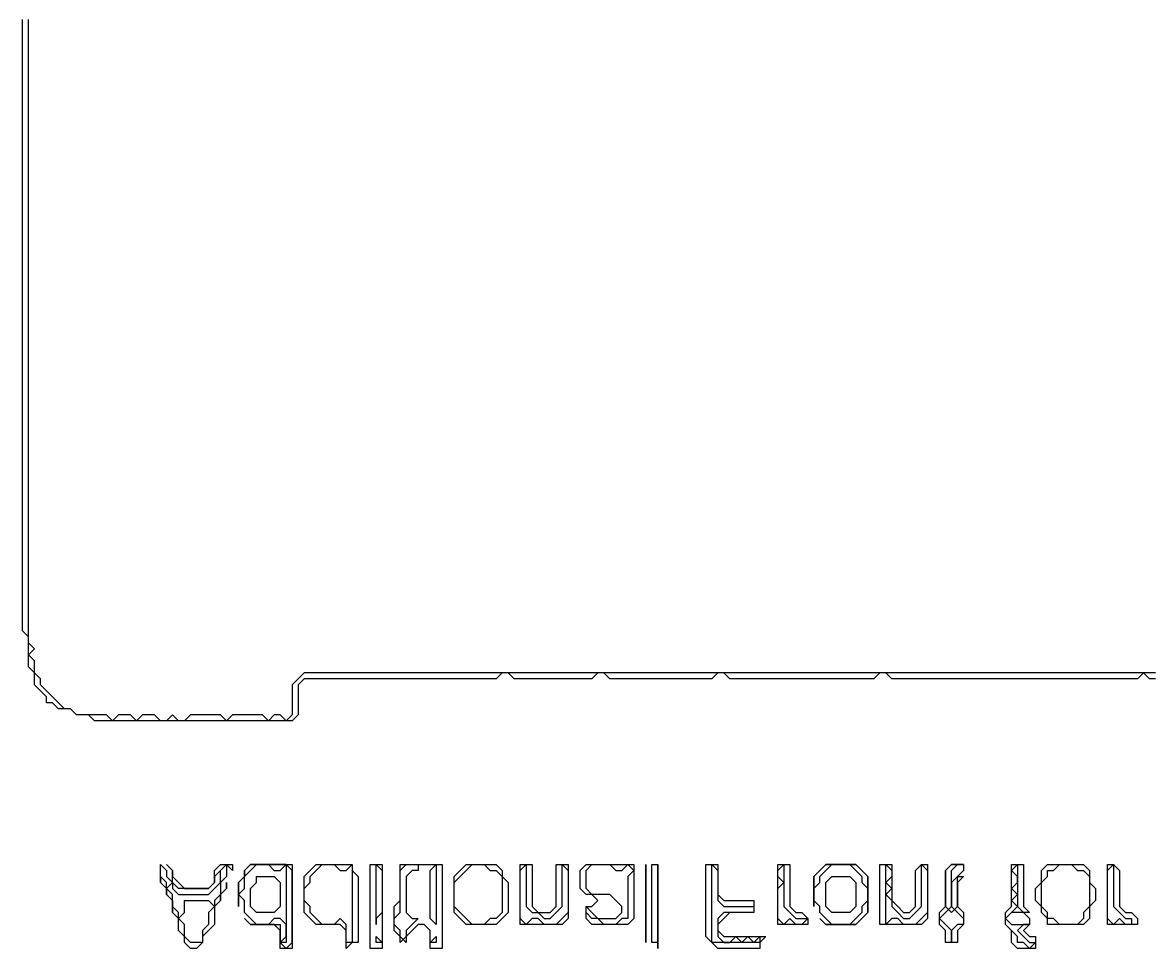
# Model space of a CAD drawing. Header units: metres. Extents: x 111 to 914, y 33 to 638.
# Drawn here: x 542 to 730.5, y 329 to 483.5 of the extents above; entities that cross this region are included whole.
import ezdxf

# ---------------------------------------------------------------- set-up
doc = ezdxf.new("R2010")
doc.units = ezdxf.units.M

msp = doc.modelspace()

# ---------------------------------------------------------------- linework, layer by layer
msp.add_polyline3d([(731, 375, 0), (730, 375, 0), (729, 375, 0), (728, 375, 0), (727, 375, 0), (726, 375, 0), (725, 375, 0), (724, 375, 0), (723, 375, 0), (722, 375, 0), (721, 375, 0), (720, 375, 0), (719, 375, 0), (718, 375, 0), (717, 375, 0), (716, 375, 0), (715, 375, 0), (714, 375, 0), (713, 375, 0), (712, 375, 0), (711, 375, 0), (710, 375, 0), (709, 375, 0), (708, 375, 0), (707, 375, 0), (706, 375, 0), (705, 375, 0), (704, 375, 0), (703, 375, 0), (702, 375, 0), (701, 375, 0), (700, 375, 0), (699, 375, 0), (698, 375, 0), (697, 375, 0), (696, 375, 0), (695, 375, 0), (694, 375, 0), (693, 375, 0), (692, 375, 0), (691, 375, 0), (690, 375, 0), (689, 375, 0), (688, 375, 0), (687, 375, 0), (686, 375, 0), (685, 375, 0), (684, 375, 0), (683, 375, 0), (682, 375, 0), (681, 375, 0), (680, 375, 0), (679, 375, 0), (678, 375, 0), (677, 375, 0), (676, 375, 0), (675, 375, 0), (674, 375, 0), (673, 375, 0), (672, 375, 0), (671, 375, 0), (670, 375, 0), (669, 375, 0), (668, 375, 0), (667, 375, 0), (666, 375, 0), (665, 375, 0), (664, 375, 0), (663, 375, 0), (662, 375, 0), (661, 375, 0), (660, 375, 0), (659, 375, 0), (658, 375, 0), (657, 375, 0), (656, 375, 0), (655, 375, 0), (654, 375, 0), (653, 375, 0), (652, 375, 0), (651, 375, 0), (650, 375, 0), (649, 375, 0), (648, 375, 0), (647, 375, 0), (646, 375, 0), (645, 375, 0), (644, 375, 0), (643, 375, 0), (642, 375, 0), (641, 375, 0), (640, 375, 0), (639, 375, 0), (638, 375, 0), (637, 375, 0), (636, 375, 0), (635, 375, 0), (634, 375, 0), (633, 375, 0), (632, 375, 0), (631, 375, 0), (630, 375, 0), (629, 375, 0), (628, 375, 0), (627, 375, 0), (626, 375, 0), (625, 375, 0), (624, 375, 0), (623, 375, 0), (622, 375, 0), (621, 375, 0), (620, 375, 0), (619, 375, 0), (618, 375, 0), (617, 375, 0), (616, 375, 0), (615, 375, 0), (614, 375, 0), (613, 375, 0), (612, 375, 0), (611, 375, 0), (610, 375, 0), (609, 375, 0), (608, 375, 0), (607, 375, 0), (606, 375, 0), (605, 375, 0), (604, 375, 0), (603, 375, 0), (602, 375, 0), (601, 375, 0), (600, 375, 0), (599, 375, 0), (598, 375, 0), (597, 375, 0), (596, 375, 0), (595, 375, 0), (594, 375, 0), (593, 375, 0), (592, 375, 0), (591, 375, 0), (590, 375, 0), (589, 375, 0), (588, 374, 0), (587, 373, 0), (587, 372, 0), (587, 371, 0), (587, 370, 0), (587, 369, 0), (587, 368, 0), (586, 367, 0), (585, 368, 0), (584, 368, 0), (583, 367, 0), (582, 368, 0), (581, 368, 0), (580, 368, 0), (579, 368, 0), (578, 368, 0), (577, 368, 0), (576, 367, 0), (575, 368, 0), (574, 368, 0), (573, 368, 0), (572, 368, 0), (571, 368, 0), (570, 368, 0), (569, 367, 0), (568, 367, 0), (567, 368, 0), (566, 367, 0), (565, 367, 0), (564, 368, 0), (563, 368, 0), (562, 368, 0), (561, 367, 0), (560, 368, 0), (559, 368, 0), (558, 368, 0), (557, 367, 0), (556, 368, 0), (555, 368, 0), (554, 368, 0), (553, 368, 0), (552, 368, 0), (551, 368, 0), (550, 369, 0), (549, 369, 0), (548, 370, 0), (547, 371, 0), (546, 372, 0), (545, 373, 0), (545, 374, 0), (544, 375, 0), (544, 376, 0), (544, 377, 0), (543, 378, 0), (544, 379, 0), (543, 380, 0), (543, 381, 0), (543, 382, 0), (543, 383, 0), (543, 384, 0), (543, 385, 0), (543, 386, 0), (543, 387, 0), (543, 388, 0), (543, 389, 0), (543, 390, 0), (543, 391, 0), (543, 392, 0), (543, 393, 0), (543, 394, 0), (543, 395, 0), (543, 396, 0), (543, 397, 0), (543, 398, 0), (543, 399, 0), (543, 400, 0), (543, 401, 0), (543, 402, 0), (543, 403, 0), (543, 404, 0), (543, 405, 0), (543, 406, 0), (543, 407, 0), (543, 408, 0), (543, 409, 0), (543, 410, 0), (543, 411, 0), (543, 412, 0), (543, 413, 0), (543, 414, 0), (543, 415, 0), (543, 416, 0), (543, 417, 0), (543, 418, 0), (543, 419, 0), (543, 420, 0), (543, 421, 0), (543, 422, 0), (543, 423, 0), (543, 424, 0), (543, 425, 0), (543, 426, 0), (543, 427, 0), (543, 428, 0), (543, 429, 0), (543, 430, 0), (543, 431, 0), (543, 432, 0), (543, 433, 0), (543, 434, 0), (543, 435, 0), (543, 436, 0), (543, 437, 0), (543, 438, 0), (543, 439, 0), (543, 440, 0), (543, 441, 0), (543, 442, 0), (543, 443, 0), (543, 444, 0), (543, 445, 0), (543, 446, 0), (543, 447, 0), (543, 448, 0), (543, 449, 0), (543, 450, 0), (543, 451, 0), (543, 452, 0), (543, 453, 0), (543, 454, 0), (543, 455, 0), (543, 456, 0), (543, 457, 0), (543, 458, 0), (543, 459, 0), (543, 460, 0), (543, 461, 0), (543, 462, 0), (543, 463, 0), (543, 464, 0), (543, 465, 0), (543, 466, 0), (543, 467, 0), (543, 468, 0), (543, 469, 0), (543, 470, 0), (543, 471, 0), (543, 472, 0), (543, 473, 0), (543, 474, 0), (543, 475, 0), (543, 476, 0), (543, 477, 0), (543, 478, 0), (543, 479, 0), (543, 480, 0), (543, 481, 0), (543, 482, 0), (543, 483, 0), (543, 484, 0)])
for points in [[(570, 330, 0), (569, 331, 0), (569, 332, 0), (569, 333, 0), (568, 334, 0), (568, 335, 0), (567, 336, 0), (567, 337, 0), (567, 338, 0), (566, 339, 0), (566, 340, 0), (565, 341, 0), (565, 342, 0), (565, 343, 0), (566, 342, 0), (566, 341, 0), (567, 340, 0), (567, 339, 0), (568, 338, 0), (569, 338, 0), (570, 338, 0), (571, 338, 0), (572, 338, 0), (573, 338, 0), (574, 339, 0), (575, 340, 0), (575, 341, 0), (575, 342, 0), (576, 343, 0), (576, 342, 0), (576, 341, 0), (575, 340, 0), (575, 339, 0), (575, 338, 0), (574, 337, 0), (574, 336, 0), (573, 335, 0), (573, 334, 0), (573, 333, 0), (572, 332, 0), (572, 331, 0), (572, 330, 0), (571, 330, 0)], [(585, 330, 0), (586, 331, 0), (586, 332, 0), (586, 333, 0), (585, 334, 0), (584, 334, 0), (583, 333, 0), (582, 333, 0), (581, 333, 0), (580, 334, 0), (579, 335, 0), (579, 336, 0), (579, 337, 0), (578, 338, 0), (579, 339, 0), (579, 340, 0), (579, 341, 0), (580, 342, 0), (581, 343, 0), (582, 343, 0), (583, 343, 0), (584, 342, 0), (585, 342, 0), (586, 343, 0), (586, 342, 0), (586, 341, 0), (586, 340, 0), (586, 339, 0), (586, 338, 0), (586, 337, 0), (586, 336, 0), (586, 335, 0), (586, 334, 0), (586, 333, 0), (586, 332, 0), (586, 331, 0), (586, 330, 0)], [(596, 330, 0), (596, 331, 0), (596, 332, 0), (596, 333, 0), (595, 334, 0), (594, 333, 0), (593, 333, 0), (592, 333, 0), (591, 334, 0), (590, 335, 0), (590, 336, 0), (589, 337, 0), (589, 338, 0), (589, 339, 0), (590, 340, 0), (590, 341, 0), (591, 342, 0), (592, 343, 0), (593, 343, 0), (594, 343, 0), (595, 342, 0), (596, 342, 0), (597, 343, 0), (597, 342, 0), (597, 341, 0), (597, 340, 0), (597, 339, 0), (597, 338, 0), (597, 337, 0), (597, 336, 0), (597, 335, 0), (597, 334, 0), (597, 333, 0), (597, 332, 0), (597, 331, 0), (597, 330, 0)], [(601, 333, 0), (601, 334, 0), (601, 335, 0), (601, 336, 0), (601, 337, 0), (601, 338, 0), (601, 339, 0), (601, 340, 0), (601, 341, 0), (601, 342, 0), (601, 343, 0), (602, 342, 0), (602, 341, 0), (602, 340, 0), (602, 339, 0), (602, 338, 0), (602, 337, 0), (602, 336, 0), (602, 335, 0), (601, 334, 0)], [(606, 330, 0), (605, 331, 0), (605, 332, 0), (604, 333, 0), (604, 334, 0), (605, 335, 0), (605, 336, 0), (605, 337, 0), (605, 338, 0), (605, 339, 0), (605, 340, 0), (605, 341, 0), (605, 342, 0), (606, 343, 0), (607, 343, 0), (608, 343, 0), (608, 342, 0), (607, 342, 0), (606, 341, 0), (606, 340, 0), (606, 339, 0), (606, 338, 0), (606, 337, 0), (606, 336, 0), (606, 335, 0), (607, 334, 0), (608, 334, 0), (607, 333, 0), (606, 332, 0), (606, 331, 0)], [(611, 333, 0), (610, 334, 0), (610, 335, 0), (610, 336, 0), (610, 337, 0), (610, 338, 0), (610, 339, 0), (610, 340, 0), (610, 341, 0), (610, 342, 0), (611, 343, 0), (611, 342, 0), (611, 341, 0), (611, 340, 0), (611, 339, 0), (611, 338, 0), (611, 337, 0), (611, 336, 0), (611, 335, 0), (611, 334, 0)], [(617, 333, 0), (616, 334, 0), (615, 335, 0), (614, 336, 0), (614, 337, 0), (614, 338, 0), (614, 339, 0), (614, 340, 0), (615, 341, 0), (616, 342, 0), (617, 343, 0), (618, 343, 0), (619, 343, 0), (620, 342, 0), (621, 342, 0), (622, 341, 0), (622, 340, 0), (622, 339, 0), (622, 338, 0), (622, 337, 0), (622, 336, 0), (622, 335, 0), (621, 334, 0), (620, 334, 0), (619, 333, 0), (618, 333, 0)], [(626, 333, 0), (625, 334, 0), (625, 335, 0), (625, 336, 0), (625, 337, 0), (625, 338, 0), (625, 339, 0), (625, 340, 0), (625, 341, 0), (625, 342, 0), (626, 343, 0), (626, 342, 0), (626, 341, 0), (626, 340, 0), (626, 339, 0), (626, 338, 0), (626, 337, 0), (626, 336, 0), (627, 335, 0), (628, 335, 0), (629, 334, 0), (630, 334, 0), (631, 335, 0), (632, 336, 0), (632, 337, 0), (632, 338, 0), (632, 339, 0), (632, 340, 0), (632, 341, 0), (632, 342, 0), (632, 343, 0), (633, 342, 0), (633, 341, 0), (633, 340, 0), (633, 339, 0), (633, 338, 0), (633, 337, 0), (633, 336, 0), (633, 335, 0), (632, 334, 0), (631, 333, 0), (630, 333, 0), (629, 333, 0), (628, 334, 0), (627, 334, 0)], [(639, 333, 0), (638, 334, 0), (637, 334, 0), (636, 335, 0), (636, 336, 0), (637, 335, 0), (638, 334, 0), (639, 334, 0), (640, 334, 0), (641, 334, 0), (642, 335, 0), (642, 336, 0), (641, 337, 0), (640, 338, 0), (639, 338, 0), (638, 338, 0), (637, 338, 0), (636, 339, 0), (636, 340, 0), (636, 341, 0), (636, 342, 0), (637, 343, 0), (638, 343, 0), (639, 343, 0), (640, 343, 0), (641, 342, 0), (642, 342, 0), (643, 343, 0), (644, 342, 0), (643, 341, 0), (643, 340, 0), (643, 339, 0), (643, 338, 0), (643, 337, 0), (643, 336, 0), (643, 335, 0), (643, 334, 0), (642, 334, 0), (641, 333, 0), (640, 333, 0)], [(647, 330, 0), (647, 331, 0), (647, 332, 0), (647, 333, 0), (647, 334, 0), (647, 335, 0), (647, 336, 0), (647, 337, 0), (647, 338, 0), (647, 339, 0), (647, 340, 0), (647, 341, 0), (647, 342, 0), (647, 343, 0), (648, 343, 0), (648, 342, 0), (648, 341, 0), (648, 340, 0), (648, 339, 0), (648, 338, 0), (648, 337, 0), (648, 336, 0), (648, 335, 0), (648, 334, 0), (648, 333, 0), (648, 332, 0), (648, 331, 0), (648, 330, 0)], [(657, 330, 0), (657, 331, 0), (657, 332, 0), (657, 333, 0), (657, 334, 0), (657, 335, 0), (657, 336, 0), (657, 337, 0), (657, 338, 0), (657, 339, 0), (657, 340, 0), (657, 341, 0), (657, 342, 0), (657, 343, 0), (658, 342, 0), (658, 341, 0), (658, 340, 0), (658, 339, 0), (658, 338, 0), (658, 337, 0), (659, 336, 0), (660, 336, 0), (661, 336, 0), (662, 336, 0), (663, 336, 0), (664, 336, 0), (664, 335, 0), (663, 335, 0), (662, 335, 0), (661, 335, 0), (660, 335, 0), (659, 335, 0), (658, 334, 0), (658, 333, 0), (658, 332, 0), (658, 331, 0), (659, 330, 0), (660, 330, 0), (661, 331, 0), (662, 330, 0), (663, 331, 0), (664, 330, 0), (665, 331, 0), (665, 330, 0), (664, 330, 0), (663, 330, 0), (662, 330, 0), (661, 330, 0), (660, 330, 0), (659, 330, 0), (658, 330, 0)], [(669, 333, 0), (668, 334, 0), (668, 335, 0), (668, 336, 0), (668, 337, 0), (668, 338, 0), (668, 339, 0), (669, 340, 0), (668, 341, 0), (668, 342, 0), (669, 343, 0), (669, 342, 0), (669, 341, 0), (669, 340, 0), (669, 339, 0), (669, 338, 0), (669, 337, 0), (669, 336, 0), (670, 335, 0), (671, 334, 0), (672, 334, 0), (673, 334, 0), (672, 333, 0), (671, 333, 0), (670, 334, 0)], [(677, 333, 0), (676, 334, 0), (675, 335, 0), (675, 336, 0), (674, 337, 0), (674, 338, 0), (674, 339, 0), (675, 340, 0), (675, 341, 0), (676, 342, 0), (677, 343, 0), (678, 343, 0), (679, 343, 0), (680, 343, 0), (681, 342, 0), (682, 341, 0), (682, 340, 0), (683, 339, 0), (683, 338, 0), (683, 337, 0), (682, 336, 0), (682, 335, 0), (681, 334, 0), (680, 333, 0), (679, 333, 0), (678, 333, 0)], [(686, 333, 0), (686, 334, 0), (686, 335, 0), (686, 336, 0), (686, 337, 0), (686, 338, 0), (686, 339, 0), (686, 340, 0), (686, 341, 0), (686, 342, 0), (686, 343, 0), (687, 342, 0), (687, 341, 0), (686, 340, 0), (687, 339, 0), (686, 338, 0), (687, 337, 0), (687, 336, 0), (688, 335, 0), (689, 334, 0), (690, 334, 0), (691, 335, 0), (692, 336, 0), (692, 337, 0), (692, 338, 0), (692, 339, 0), (692, 340, 0), (692, 341, 0), (692, 342, 0), (692, 343, 0), (693, 342, 0), (693, 341, 0), (693, 340, 0), (693, 339, 0), (693, 338, 0), (693, 337, 0), (693, 336, 0), (693, 335, 0), (692, 334, 0), (691, 333, 0), (690, 333, 0), (689, 333, 0), (688, 334, 0), (687, 334, 0)], [(697, 330, 0), (697, 331, 0), (697, 332, 0), (696, 333, 0), (695, 334, 0), (696, 335, 0), (697, 336, 0), (697, 337, 0), (697, 338, 0), (697, 339, 0), (697, 340, 0), (697, 341, 0), (697, 342, 0), (698, 343, 0), (699, 343, 0), (699, 342, 0), (698, 341, 0), (697, 340, 0), (697, 339, 0), (697, 338, 0), (697, 337, 0), (697, 336, 0), (698, 335, 0), (699, 334, 0), (699, 333, 0), (698, 333, 0), (697, 332, 0), (697, 331, 0)], [(710, 329, 0), (709, 330, 0), (708, 330, 0), (708, 331, 0), (707, 332, 0), (706, 333, 0), (706, 334, 0), (707, 335, 0), (708, 336, 0), (707, 337, 0), (708, 338, 0), (707, 339, 0), (708, 340, 0), (708, 341, 0), (707, 342, 0), (708, 343, 0), (708, 342, 0), (708, 341, 0), (708, 340, 0), (708, 339, 0), (708, 338, 0), (708, 337, 0), (708, 336, 0), (709, 335, 0), (710, 334, 0), (710, 333, 0), (709, 333, 0), (708, 332, 0), (709, 331, 0), (710, 330, 0), (711, 330, 0)], [(715, 333, 0), (714, 334, 0), (713, 334, 0), (713, 335, 0), (712, 336, 0), (712, 337, 0), (712, 338, 0), (712, 339, 0), (712, 340, 0), (713, 341, 0), (713, 342, 0), (714, 342, 0), (715, 343, 0), (716, 343, 0), (717, 343, 0), (718, 342, 0), (719, 342, 0), (720, 341, 0), (720, 340, 0), (720, 339, 0), (720, 338, 0), (720, 337, 0), (720, 336, 0), (719, 335, 0), (719, 334, 0), (718, 333, 0), (717, 333, 0), (716, 333, 0)], [(724, 333, 0), (723, 334, 0), (723, 335, 0), (723, 336, 0), (723, 337, 0), (723, 338, 0), (723, 339, 0), (723, 340, 0), (723, 341, 0), (723, 342, 0), (724, 343, 0), (724, 342, 0), (724, 341, 0), (724, 340, 0), (724, 339, 0), (724, 338, 0), (724, 337, 0), (724, 336, 0), (725, 335, 0), (726, 334, 0), (727, 334, 0), (727, 333, 0), (726, 333, 0), (725, 334, 0)], [(601, 330, 0), (601, 331, 0), (602, 330, 0)], [(610, 330, 0), (611, 331, 0), (611, 330, 0)]]:
    msp.add_polyline3d(points, close=True)
at = {"layer": '1'}
msp.add_polyline3d([(731, 374, 0), (730, 374, 0), (729, 375, 0), (728, 374, 0), (727, 374, 0), (726, 374, 0), (725, 374, 0), (724, 374, 0), (723, 374, 0), (722, 374, 0), (721, 374, 0), (720, 374, 0), (719, 374, 0), (718, 374, 0), (717, 374, 0), (716, 374, 0), (715, 374, 0), (714, 374, 0), (713, 374, 0), (712, 374, 0), (711, 374, 0), (710, 374, 0), (709, 374, 0), (708, 374, 0), (707, 374, 0), (706, 374, 0), (705, 374, 0), (704, 374, 0), (703, 374, 0), (702, 374, 0), (701, 374, 0), (700, 374, 0), (699, 374, 0), (698, 374, 0), (697, 374, 0), (696, 374, 0), (695, 374, 0), (694, 374, 0), (693, 374, 0), (692, 374, 0), (691, 374, 0), (690, 374, 0), (689, 374, 0), (688, 374, 0), (687, 374, 0), (686, 375, 0), (685, 375, 0), (684, 374, 0), (683, 374, 0), (682, 374, 0), (681, 374, 0), (680, 374, 0), (679, 374, 0), (678, 374, 0), (677, 374, 0), (676, 374, 0), (675, 374, 0), (674, 374, 0), (673, 374, 0), (672, 374, 0), (671, 374, 0), (670, 374, 0), (669, 374, 0), (668, 374, 0), (667, 374, 0), (666, 374, 0), (665, 374, 0), (664, 374, 0), (663, 374, 0), (662, 374, 0), (661, 374, 0), (660, 374, 0), (659, 375, 0), (658, 375, 0), (657, 374, 0), (656, 374, 0), (655, 374, 0), (654, 374, 0), (653, 374, 0), (652, 374, 0), (651, 374, 0), (650, 374, 0), (649, 374, 0), (648, 374, 0), (647, 374, 0), (646, 374, 0), (645, 374, 0), (644, 374, 0), (643, 374, 0), (642, 374, 0), (641, 374, 0), (640, 374, 0), (639, 375, 0), (638, 375, 0), (637, 374, 0), (636, 374, 0), (635, 374, 0), (634, 374, 0), (633, 374, 0), (632, 374, 0), (631, 374, 0), (630, 374, 0), (629, 374, 0), (628, 374, 0), (627, 374, 0), (626, 374, 0), (625, 374, 0), (624, 374, 0), (623, 375, 0), (622, 375, 0), (621, 374, 0), (620, 374, 0), (619, 374, 0), (618, 374, 0), (617, 374, 0), (616, 374, 0), (615, 374, 0), (614, 374, 0), (613, 374, 0), (612, 374, 0), (611, 374, 0), (610, 374, 0), (609, 374, 0), (608, 374, 0), (607, 374, 0), (606, 374, 0), (605, 374, 0), (604, 374, 0), (603, 374, 0), (602, 374, 0), (601, 374, 0), (600, 374, 0), (599, 374, 0), (598, 374, 0), (597, 374, 0), (596, 374, 0), (595, 374, 0), (594, 374, 0), (593, 374, 0), (592, 374, 0), (591, 374, 0), (590, 374, 0), (589, 374, 0), (588, 373, 0), (588, 372, 0), (588, 371, 0), (588, 370, 0), (588, 369, 0), (588, 368, 0), (587, 367, 0), (586, 367, 0), (585, 367, 0), (584, 367, 0), (583, 367, 0), (582, 367, 0), (581, 367, 0), (580, 367, 0), (579, 367, 0), (578, 367, 0), (577, 367, 0), (576, 367, 0), (575, 367, 0), (574, 367, 0), (573, 367, 0), (572, 367, 0), (571, 367, 0), (570, 367, 0), (569, 367, 0), (568, 367, 0), (567, 367, 0), (566, 367, 0), (565, 367, 0), (564, 367, 0), (563, 367, 0), (562, 367, 0), (561, 367, 0), (560, 367, 0), (559, 367, 0), (558, 367, 0), (557, 367, 0), (556, 367, 0), (555, 367, 0), (554, 367, 0), (553, 368, 0), (552, 368, 0), (551, 368, 0), (550, 369, 0), (549, 369, 0), (548, 369, 0), (547, 370, 0), (546, 370, 0), (546, 371, 0), (545, 372, 0), (544, 373, 0), (544, 374, 0), (544, 375, 0), (543, 376, 0), (543, 377, 0), (543, 378, 0), (543, 379, 0), (543, 380, 0), (543, 381, 0), (542, 382, 0), (542, 383, 0), (542, 384, 0), (542, 385, 0), (542, 386, 0), (542, 387, 0), (542, 388, 0), (542, 389, 0), (542, 390, 0), (542, 391, 0), (542, 392, 0), (542, 393, 0), (542, 394, 0), (542, 395, 0), (542, 396, 0), (542, 397, 0), (542, 398, 0), (542, 399, 0), (542, 400, 0), (542, 401, 0), (542, 402, 0), (542, 403, 0), (542, 404, 0), (542, 405, 0), (542, 406, 0), (542, 407, 0), (542, 408, 0), (542, 409, 0), (542, 410, 0), (542, 411, 0), (542, 412, 0), (542, 413, 0), (542, 414, 0), (542, 415, 0), (542, 416, 0), (542, 417, 0), (542, 418, 0), (542, 419, 0), (542, 420, 0), (542, 421, 0), (542, 422, 0), (542, 423, 0), (542, 424, 0), (542, 425, 0), (542, 426, 0), (542, 427, 0), (542, 428, 0), (542, 429, 0), (542, 430, 0), (542, 431, 0), (542, 432, 0), (542, 433, 0), (542, 434, 0), (542, 435, 0), (542, 436, 0), (542, 437, 0), (542, 438, 0), (542, 439, 0), (542, 440, 0), (542, 441, 0), (542, 442, 0), (542, 443, 0), (542, 444, 0), (542, 445, 0), (542, 446, 0), (542, 447, 0), (542, 448, 0), (542, 449, 0), (542, 450, 0), (542, 451, 0), (542, 452, 0), (542, 453, 0), (542, 454, 0), (542, 455, 0), (542, 456, 0), (542, 457, 0), (542, 458, 0), (542, 459, 0), (542, 460, 0), (542, 461, 0), (542, 462, 0), (542, 463, 0), (542, 464, 0), (542, 465, 0), (542, 466, 0), (542, 467, 0), (542, 468, 0), (542, 469, 0), (542, 470, 0), (542, 471, 0), (542, 472, 0), (542, 473, 0), (542, 474, 0), (542, 475, 0), (542, 476, 0), (542, 477, 0), (542, 478, 0), (542, 479, 0), (542, 480, 0), (542, 481, 0), (542, 482, 0), (542, 483, 0), (542, 484, 0)], dxfattribs=at)
for points in [[(570, 329, 0), (569, 330, 0), (569, 331, 0), (568, 332, 0), (568, 333, 0), (568, 334, 0), (567, 335, 0), (567, 336, 0), (567, 337, 0), (566, 338, 0), (566, 339, 0), (565, 340, 0), (565, 341, 0), (565, 340, 0), (566, 339, 0), (567, 340, 0), (567, 341, 0), (567, 342, 0), (566, 343, 0), (567, 342, 0), (567, 341, 0), (568, 340, 0), (569, 339, 0), (570, 339, 0), (571, 339, 0), (572, 339, 0), (573, 339, 0), (574, 340, 0), (574, 341, 0), (574, 342, 0), (575, 343, 0), (576, 343, 0), (577, 343, 0), (577, 342, 0), (576, 343, 0), (575, 342, 0), (574, 341, 0), (574, 340, 0), (573, 339, 0), (572, 339, 0), (571, 339, 0), (570, 339, 0), (569, 339, 0), (568, 339, 0), (567, 340, 0), (566, 339, 0), (566, 338, 0), (567, 337, 0), (567, 336, 0), (567, 335, 0), (568, 334, 0), (569, 335, 0), (569, 336, 0), (569, 337, 0), (570, 337, 0), (571, 337, 0), (572, 337, 0), (573, 337, 0), (574, 336, 0), (575, 337, 0), (575, 338, 0), (576, 339, 0), (576, 340, 0), (576, 339, 0), (575, 338, 0), (575, 337, 0), (574, 336, 0), (574, 335, 0), (574, 334, 0), (574, 333, 0), (573, 332, 0), (572, 331, 0), (572, 330, 0), (571, 329, 0)], [(585, 329, 0), (585, 330, 0), (585, 331, 0), (585, 332, 0), (584, 333, 0), (583, 333, 0), (582, 333, 0), (581, 333, 0), (580, 333, 0), (579, 334, 0), (580, 333, 0), (581, 333, 0), (582, 333, 0), (583, 333, 0), (584, 333, 0), (585, 333, 0), (585, 332, 0), (585, 331, 0), (585, 330, 0), (586, 329, 0), (587, 330, 0), (587, 331, 0), (587, 332, 0), (587, 333, 0), (587, 334, 0), (587, 335, 0), (587, 336, 0), (587, 337, 0), (587, 338, 0), (587, 339, 0), (587, 340, 0), (587, 341, 0), (587, 342, 0), (586, 343, 0), (585, 343, 0), (584, 343, 0), (583, 343, 0), (582, 343, 0), (581, 343, 0), (580, 343, 0), (579, 342, 0), (579, 341, 0), (578, 340, 0), (578, 339, 0), (578, 338, 0), (578, 337, 0), (578, 336, 0), (578, 337, 0), (578, 338, 0), (578, 339, 0), (578, 340, 0), (579, 341, 0), (579, 342, 0), (580, 343, 0), (581, 343, 0), (582, 343, 0), (583, 343, 0), (584, 343, 0), (585, 343, 0), (586, 343, 0), (587, 343, 0), (587, 342, 0), (587, 341, 0), (587, 340, 0), (587, 339, 0), (587, 338, 0), (587, 337, 0), (587, 336, 0), (587, 335, 0), (587, 334, 0), (587, 333, 0), (587, 332, 0), (587, 331, 0), (587, 330, 0), (587, 329, 0), (586, 329, 0)], [(596, 329, 0), (596, 330, 0), (596, 331, 0), (596, 332, 0), (595, 333, 0), (594, 333, 0), (593, 333, 0), (592, 333, 0), (591, 333, 0), (590, 334, 0), (589, 335, 0), (589, 336, 0), (589, 337, 0), (589, 338, 0), (589, 339, 0), (589, 340, 0), (589, 341, 0), (590, 342, 0), (591, 343, 0), (592, 343, 0), (593, 343, 0), (594, 343, 0), (595, 343, 0), (596, 343, 0), (597, 343, 0), (597, 342, 0), (598, 341, 0), (598, 340, 0), (598, 339, 0), (598, 338, 0), (598, 337, 0), (598, 336, 0), (598, 335, 0), (598, 334, 0), (598, 333, 0), (598, 332, 0), (598, 331, 0), (598, 330, 0), (597, 330, 0)], [(600, 329, 0), (600, 330, 0), (600, 331, 0), (600, 332, 0), (600, 333, 0), (600, 334, 0), (600, 335, 0), (600, 336, 0), (600, 337, 0), (600, 338, 0), (600, 339, 0), (600, 340, 0), (600, 341, 0), (600, 342, 0), (600, 343, 0), (601, 343, 0), (602, 343, 0), (602, 342, 0), (602, 341, 0), (602, 340, 0), (602, 339, 0), (602, 338, 0), (602, 337, 0), (602, 336, 0), (602, 335, 0), (602, 334, 0), (602, 333, 0), (602, 332, 0), (602, 331, 0), (602, 330, 0), (602, 329, 0), (601, 329, 0)], [(610, 329, 0), (610, 330, 0), (610, 331, 0), (610, 332, 0), (609, 333, 0), (608, 333, 0), (607, 332, 0), (606, 331, 0), (605, 330, 0), (605, 331, 0), (604, 332, 0), (604, 333, 0), (604, 334, 0), (604, 335, 0), (604, 336, 0), (605, 337, 0), (605, 338, 0), (605, 339, 0), (605, 340, 0), (605, 341, 0), (605, 342, 0), (605, 343, 0), (606, 343, 0), (607, 343, 0), (608, 343, 0), (609, 343, 0), (610, 343, 0), (611, 343, 0), (612, 343, 0), (612, 342, 0), (612, 341, 0), (612, 340, 0), (612, 339, 0), (612, 338, 0), (612, 337, 0), (612, 336, 0), (612, 335, 0), (612, 334, 0), (612, 333, 0), (612, 332, 0), (612, 331, 0), (612, 330, 0), (612, 329, 0), (611, 329, 0)], [(616, 333, 0), (615, 334, 0), (614, 335, 0), (614, 336, 0), (614, 337, 0), (614, 338, 0), (614, 339, 0), (614, 340, 0), (614, 341, 0), (615, 342, 0), (616, 343, 0), (617, 343, 0), (618, 343, 0), (619, 343, 0), (620, 343, 0), (621, 343, 0), (622, 342, 0), (622, 341, 0), (623, 340, 0), (623, 339, 0), (623, 338, 0), (623, 337, 0), (623, 336, 0), (623, 335, 0), (622, 334, 0), (621, 333, 0), (620, 333, 0), (619, 333, 0), (618, 333, 0), (617, 333, 0)], [(625, 333, 0), (625, 334, 0), (625, 335, 0), (625, 336, 0), (625, 337, 0), (625, 338, 0), (625, 339, 0), (625, 340, 0), (625, 341, 0), (625, 342, 0), (625, 343, 0), (626, 343, 0), (627, 343, 0), (627, 342, 0), (627, 341, 0), (627, 340, 0), (627, 339, 0), (627, 338, 0), (627, 337, 0), (627, 336, 0), (628, 335, 0), (629, 335, 0), (630, 335, 0), (631, 336, 0), (631, 337, 0), (631, 338, 0), (631, 339, 0), (631, 340, 0), (631, 341, 0), (631, 342, 0), (631, 343, 0), (632, 343, 0), (633, 343, 0), (633, 342, 0), (633, 341, 0), (633, 340, 0), (633, 339, 0), (633, 338, 0), (633, 337, 0), (633, 336, 0), (633, 335, 0), (633, 334, 0), (632, 333, 0), (631, 333, 0), (630, 333, 0), (629, 333, 0), (628, 333, 0), (627, 333, 0), (626, 333, 0)], [(637, 333, 0), (636, 334, 0), (636, 335, 0), (636, 336, 0), (637, 336, 0), (638, 337, 0), (637, 338, 0), (636, 338, 0), (635, 339, 0), (635, 340, 0), (635, 341, 0), (635, 342, 0), (636, 343, 0), (637, 343, 0), (638, 343, 0), (639, 343, 0), (640, 343, 0), (641, 343, 0), (642, 343, 0), (643, 343, 0), (644, 343, 0), (644, 342, 0), (644, 341, 0), (644, 340, 0), (644, 339, 0), (644, 338, 0), (644, 337, 0), (644, 336, 0), (644, 335, 0), (644, 334, 0), (643, 333, 0), (642, 333, 0), (641, 333, 0), (640, 333, 0), (639, 333, 0), (638, 333, 0)], [(646, 330, 0), (646, 331, 0), (646, 332, 0), (646, 333, 0), (646, 334, 0), (646, 335, 0), (646, 336, 0), (646, 337, 0), (646, 338, 0), (646, 339, 0), (646, 340, 0), (646, 341, 0), (646, 342, 0), (646, 343, 0), (646, 342, 0), (646, 341, 0), (646, 340, 0), (646, 339, 0), (646, 338, 0), (646, 337, 0), (646, 336, 0), (646, 335, 0), (646, 334, 0), (646, 333, 0), (646, 332, 0), (646, 331, 0)], [(648, 329, 0), (648, 330, 0), (648, 331, 0), (648, 332, 0), (648, 333, 0), (648, 334, 0), (648, 335, 0), (648, 336, 0), (648, 337, 0), (648, 338, 0), (648, 339, 0), (648, 340, 0), (648, 341, 0), (648, 342, 0), (648, 343, 0), (648, 342, 0), (648, 341, 0), (648, 340, 0), (648, 339, 0), (648, 338, 0), (648, 337, 0), (648, 336, 0), (648, 335, 0), (648, 334, 0), (648, 333, 0), (648, 332, 0), (648, 331, 0), (648, 330, 0)], [(658, 329, 0), (657, 330, 0), (656, 331, 0), (656, 332, 0), (656, 333, 0), (656, 334, 0), (656, 335, 0), (656, 336, 0), (656, 337, 0), (656, 338, 0), (656, 339, 0), (656, 340, 0), (656, 341, 0), (656, 342, 0), (656, 343, 0), (657, 343, 0), (658, 343, 0), (658, 342, 0), (658, 341, 0), (658, 340, 0), (658, 339, 0), (658, 338, 0), (659, 337, 0), (660, 337, 0), (661, 337, 0), (662, 337, 0), (663, 337, 0), (664, 337, 0), (664, 336, 0), (664, 335, 0), (663, 335, 0), (662, 335, 0), (661, 335, 0), (660, 335, 0), (659, 334, 0), (658, 333, 0), (658, 332, 0), (659, 331, 0), (660, 331, 0), (661, 331, 0), (662, 331, 0), (663, 331, 0), (664, 331, 0), (665, 331, 0), (666, 331, 0), (665, 330, 0), (665, 329, 0), (664, 329, 0), (663, 329, 0), (662, 329, 0), (661, 329, 0), (660, 329, 0), (659, 329, 0)], [(668, 333, 0), (668, 334, 0), (668, 335, 0), (668, 336, 0), (668, 337, 0), (668, 338, 0), (668, 339, 0), (668, 340, 0), (668, 341, 0), (668, 342, 0), (668, 343, 0), (669, 343, 0), (670, 343, 0), (670, 342, 0), (670, 341, 0), (670, 340, 0), (670, 339, 0), (670, 338, 0), (670, 337, 0), (670, 336, 0), (671, 335, 0), (672, 335, 0), (673, 334, 0), (673, 333, 0), (672, 333, 0), (671, 333, 0), (670, 333, 0), (669, 333, 0)], [(676, 333, 0), (675, 334, 0), (676, 333, 0), (677, 333, 0), (678, 333, 0), (679, 333, 0), (680, 333, 0), (681, 333, 0), (682, 334, 0), (683, 335, 0), (683, 336, 0), (683, 337, 0), (683, 338, 0), (683, 339, 0), (683, 340, 0), (683, 341, 0), (682, 342, 0), (681, 343, 0), (680, 343, 0), (679, 343, 0), (678, 343, 0), (677, 343, 0), (676, 343, 0), (675, 342, 0), (674, 341, 0), (674, 340, 0), (674, 339, 0), (674, 338, 0), (674, 337, 0), (674, 336, 0), (674, 337, 0), (674, 338, 0), (674, 339, 0), (674, 340, 0), (674, 341, 0), (675, 342, 0), (676, 343, 0), (677, 343, 0), (678, 343, 0), (679, 343, 0), (680, 343, 0), (681, 343, 0), (682, 342, 0), (683, 341, 0), (683, 340, 0), (683, 339, 0), (683, 338, 0), (683, 337, 0), (683, 336, 0), (683, 335, 0), (682, 334, 0), (681, 333, 0), (680, 333, 0), (679, 333, 0), (678, 333, 0), (677, 333, 0)], [(685, 333, 0), (685, 334, 0), (685, 335, 0), (685, 336, 0), (685, 337, 0), (685, 338, 0), (685, 339, 0), (685, 340, 0), (685, 341, 0), (685, 342, 0), (685, 343, 0), (686, 343, 0), (687, 343, 0), (687, 342, 0), (687, 341, 0), (687, 340, 0), (687, 339, 0), (687, 338, 0), (687, 337, 0), (688, 336, 0), (689, 335, 0), (690, 335, 0), (691, 336, 0), (691, 337, 0), (691, 338, 0), (691, 339, 0), (691, 340, 0), (691, 341, 0), (691, 342, 0), (692, 343, 0), (693, 343, 0), (693, 342, 0), (693, 341, 0), (693, 340, 0), (693, 339, 0), (693, 338, 0), (693, 337, 0), (693, 336, 0), (693, 335, 0), (693, 334, 0), (692, 333, 0), (691, 333, 0), (690, 333, 0), (689, 333, 0), (688, 333, 0), (687, 333, 0), (686, 333, 0)], [(696, 330, 0), (696, 331, 0), (696, 332, 0), (695, 333, 0), (695, 334, 0), (695, 335, 0), (696, 336, 0), (696, 337, 0), (696, 338, 0), (696, 339, 0), (696, 340, 0), (696, 341, 0), (696, 342, 0), (697, 343, 0), (698, 343, 0), (699, 343, 0), (698, 343, 0), (697, 343, 0), (696, 342, 0), (696, 341, 0), (696, 340, 0), (696, 339, 0), (696, 338, 0), (696, 337, 0), (696, 336, 0), (697, 335, 0), (698, 336, 0), (698, 337, 0), (698, 338, 0), (698, 339, 0), (698, 340, 0), (698, 341, 0), (699, 341, 0), (698, 340, 0), (698, 339, 0), (698, 338, 0), (698, 337, 0), (698, 336, 0), (699, 335, 0), (699, 334, 0), (699, 333, 0), (698, 332, 0), (698, 331, 0), (698, 330, 0), (697, 330, 0)], [(708, 329, 0), (707, 330, 0), (707, 331, 0), (707, 332, 0), (706, 333, 0), (706, 334, 0), (706, 335, 0), (707, 336, 0), (707, 337, 0), (707, 338, 0), (707, 339, 0), (707, 340, 0), (707, 341, 0), (707, 342, 0), (707, 343, 0), (708, 343, 0), (709, 343, 0), (709, 342, 0), (709, 341, 0), (709, 340, 0), (709, 339, 0), (709, 338, 0), (709, 337, 0), (709, 336, 0), (710, 335, 0), (709, 335, 0), (708, 335, 0), (707, 335, 0), (706, 334, 0), (707, 333, 0), (708, 333, 0), (709, 333, 0), (710, 333, 0), (709, 332, 0), (710, 331, 0), (711, 331, 0), (711, 330, 0), (711, 329, 0), (710, 329, 0), (709, 329, 0)], [(713, 333, 0), (713, 334, 0), (712, 335, 0), (712, 336, 0), (711, 337, 0), (711, 338, 0), (711, 339, 0), (712, 340, 0), (712, 341, 0), (712, 342, 0), (713, 343, 0), (714, 343, 0), (715, 343, 0), (716, 343, 0), (717, 343, 0), (718, 343, 0), (719, 343, 0), (720, 342, 0), (720, 341, 0), (720, 340, 0), (721, 339, 0), (721, 338, 0), (721, 337, 0), (720, 336, 0), (720, 335, 0), (720, 334, 0), (719, 333, 0), (718, 333, 0), (717, 333, 0), (716, 333, 0), (715, 333, 0), (714, 333, 0)], [(723, 333, 0), (723, 334, 0), (723, 335, 0), (723, 336, 0), (723, 337, 0), (723, 338, 0), (723, 339, 0), (723, 340, 0), (723, 341, 0), (723, 342, 0), (723, 343, 0), (724, 343, 0), (725, 342, 0), (725, 341, 0), (725, 340, 0), (725, 339, 0), (725, 338, 0), (725, 337, 0), (725, 336, 0), (726, 335, 0), (727, 335, 0), (728, 334, 0), (728, 333, 0), (727, 333, 0), (726, 333, 0), (725, 333, 0), (724, 333, 0)], [(581, 335, 0), (580, 336, 0), (580, 337, 0), (580, 338, 0), (580, 339, 0), (581, 340, 0), (581, 341, 0), (582, 341, 0), (583, 341, 0), (584, 341, 0), (585, 340, 0), (585, 339, 0), (585, 338, 0), (585, 337, 0), (585, 336, 0), (584, 335, 0), (583, 335, 0), (582, 335, 0)], [(677, 335, 0), (676, 336, 0), (676, 337, 0), (676, 338, 0), (676, 339, 0), (676, 340, 0), (677, 341, 0), (678, 341, 0), (679, 341, 0), (680, 341, 0), (681, 340, 0), (681, 339, 0), (681, 338, 0), (681, 337, 0), (681, 336, 0), (680, 335, 0), (679, 335, 0), (678, 335, 0)]]:
    msp.add_polyline3d(points, close=True, dxfattribs=at)

doc.saveas('drawing.dxf')
